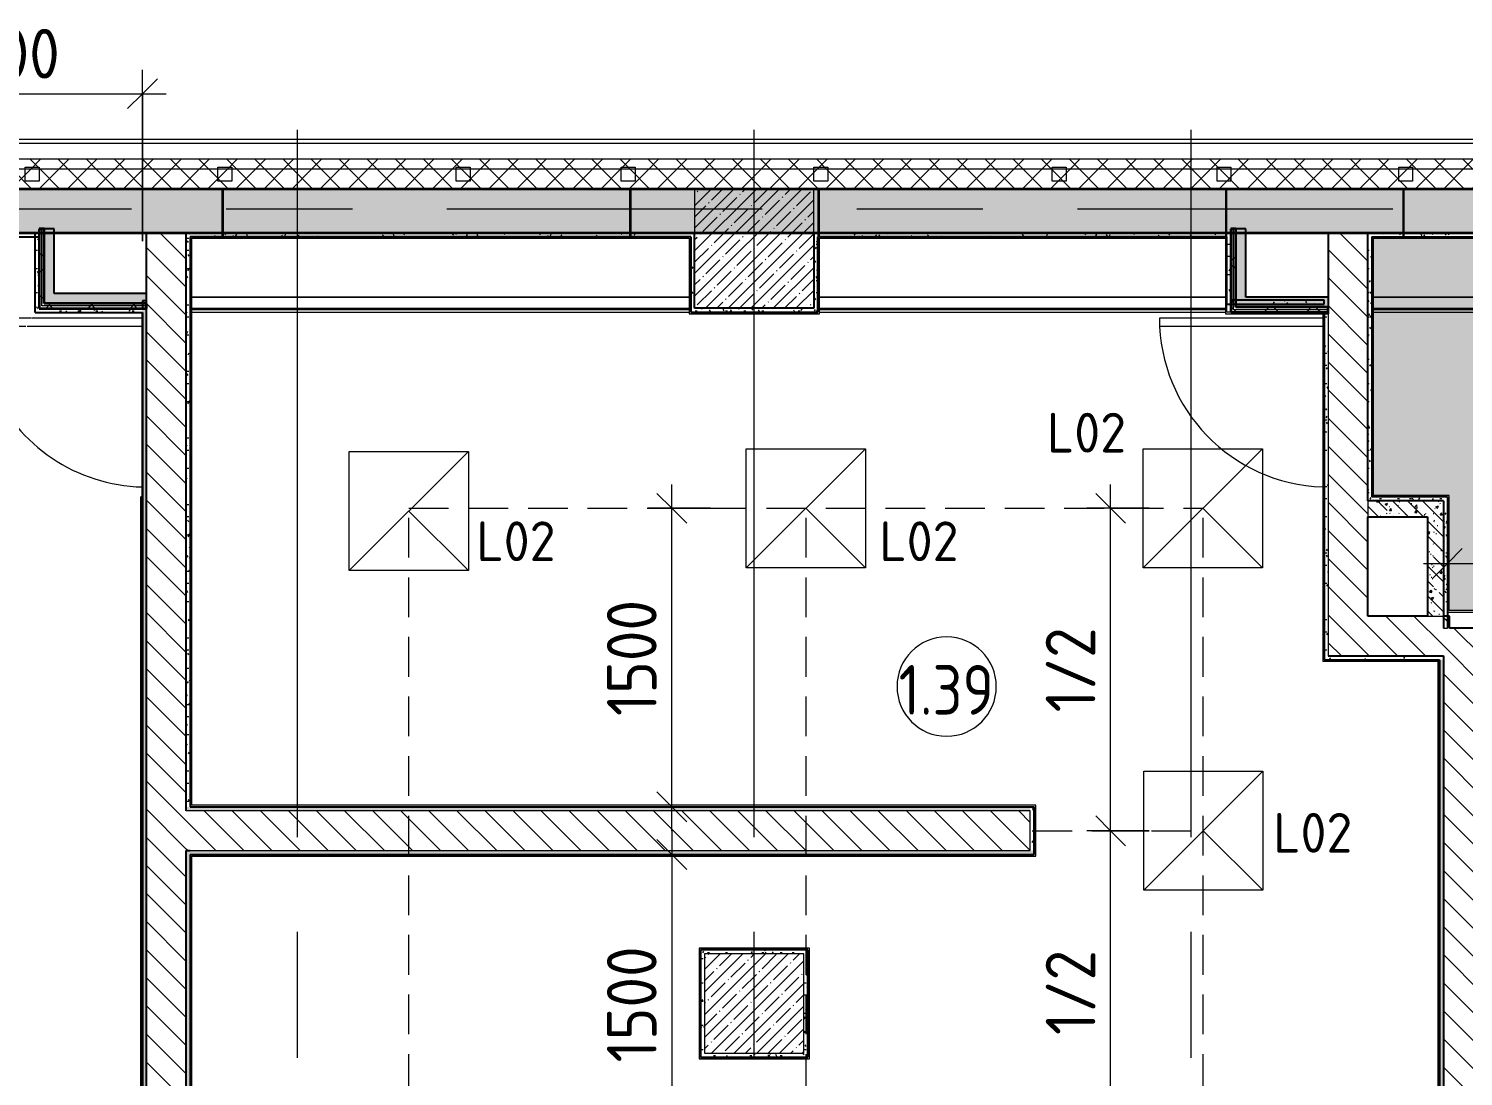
# Model space of a CAD drawing. Header units: millimetres. Extents: x 35802 to 233035, y -8553 to 29000.
# Drawn here: x 50807 to 58030, y 22633 to 27907 of the extents above; entities that cross this region are included whole.
import ezdxf

# ---------------------------------------------------------------- set-up
doc = ezdxf.new("R2010")
doc.units = ezdxf.units.MM
doc.linetypes.add('ADSK_Штрих_ш2 п1', pattern=[300, 200, -100])
doc.linetypes.add('Осевая', pattern=[3175, 635, -476.25, 1587.5, -476.25])
for name, color, linetype, lineweight in [('A-ANNO-DIMS', 7, 'Continuous', 9), ('A-ANNO-DIMS-100', 7, 'Continuous', 9), ('A-ANNO-NOTE', 7, 'Continuous', 9), ('A-AREA-IDEN', 7, 'Continuous', 9), ('A-DETL-1', 7, 'ADSK_Штрих_ш2 п1', 9), ('A-DOOR', 7, 'Continuous', 9), ('A-DOOR-1', 7, 'Continuous', 13), ('A-GLAZ', 7, 'Continuous', 9), ('A-GLAZ-1', 7, 'Continuous', 13), ('A-WALL', 7, 'Continuous', 9), ('E-LITE-EQPM-IDEN', 7, 'Continuous', 9), ('I-WALL', 7, 'Continuous', 9), ('S-COLS', 7, 'Continuous', 9), ('Оси', 7, 'Continuous', 9), ('Оси-2', 7, 'Осевая', 9)]:
    doc.layers.add(name, color=color, linetype=linetype, lineweight=lineweight)
for name, color, linetype, lineweight, true_color in [('A-CLNG-1', 7, 'Continuous', 9, 0xc0c0c0), ('A-WALL-1', 7, 'Continuous', 35, 0x3c3c3c), ('A-WALL-2', 7, 'Continuous', 25, 0x3c3c3c), ('A-WALL-3', 7, 'Continuous', 13, 0x3c3c3c), ('A-WALL-FNSH-1', 7, 'Continuous', 9, 0x3c3c3c), ('A-WALL-FNSH-2', 7, 'Continuous', 13, 0x3c3c3c)]:
    doc.layers.add(name, color=color, linetype=linetype, lineweight=lineweight, true_color=true_color)
doc.layers.add('A-CLNG-PATT-1', color=7, linetype='Continuous', lineweight=9, transparency=1)
doc.styles.add('GOST Common', font='GOST_Common.ttf', dxfattribs={"height": 200})
doc.styles.add('GOST Common_1', font='GOST_Common.ttf', dxfattribs={"width": 0.9, "height": 250})
doc.styles.add('ISOCPEUR', font='isocpeur.ttf', dxfattribs={"width": 0.9, "height": 250})
doc.dimstyles.new('ISO-2_5_0_9К_БОЛЬШОЙ', dxfattribs={"dimscale": 304.8, "dimtxt": 248.995294, "dimasz": 0.492126, "dimexe": 0.393701, "dimexo": 0.984252, "dimgap": 0, "dimtad": 1, "dimdec": 0, "dimrnd": 10, "dimzin": 0, "dimdsep": 46, "dimtxsty": 'ISOCPEUR', "dimblk1": 'OBLIQUE', "dimblk2": 'OBLIQUE', "dimsah": 1, "dimcen": 0.09, "dimdle": 0.393701, "dimazin": 0, "dimtfac": 1, "dimtdec": 4, "dimtix": 1, "dimtmove": 0, "dimatfit": 3, "dimfxl": 1, "dimtvp": 1, "dimtolj": 1, "dimtzin": 0, "dimarcsym": 2})
pattern_1 = [(135, (0, 0), (-70.71068, -70.71068), [])]
pattern_2 = [(45, (0, 0), (-57.02463, 57.02463), []), (45, (57.025, 0), (-57.02463, 57.02463), [100.806, -20.161, 3.353, -16.808])]
pattern_3 = [(45, (0, 0), (-70.71068, 70.71068), []), (135, (0, 0), (-70.71068, -70.71068), [])]
pattern_4 = [(135, (0, 0), (-75.43415, -75.43415), [106.68, -17.78, 3.556, -17.78]), (135, (0, 75.39), (-75.43415, -75.43415), []), (50, (0, 0), (127.52922, -11.15758), [13.335, -146.685]), (355, (0, 0), (-24.66966, 133.74002), [10.668, -117.348]), (100.451, (10.63, -0.93), (102.85973, 122.58178), [11.333, -124.663]), (46.184, (0, 35.56), (189.75516, -29.43036), [20.002, -220.027]), (96.636, (15.81, 33.1), (166.1822, 173.1996), [17, -186.995]), (351.184, (0, 35.56), (166.18393, 173.1976), [16.002, -176.022]), (21, (17.78, 26.67), (106.13027, -71.58603), [13.335, -146.685]), (326, (17.78, 26.67), (43.26188, 128.93175), [10.668, -117.348]), (71.451, (26.62, 20.7), (149.39198, 57.34505), [11.333, -124.663]), (37.5, (0, 0), (2.162228, 59.188357), [3.353, -112.573, 3.353, -115.773, -117.792]), (37.5, (0, 0), (2.162228, 59.188357), [-235.052, 3.353, -114.44]), (7.5, (0, 0), (46.77386, 70.12615), [3.353, -64.567, 3.353, -109.906, -44.894]), (7.5, (0, 0), (46.77386, 70.12615), [-181.178, 3.353, -41.542]), (327.5, (-39.65, 0), (94.91367, -4.010093), [3.353, -41.097, 3.353, -135.331, -184.023]), (327.5, (-39.65, 0), (94.91367, -4.010093), [-183.134, 3.353, -180.67]), (317.5, (-57.43, 0), (103.69057, 17.79882), [3.353, -54.432, 3.353, -88.748, -130.683]), (317.5, (-57.43, 0), (103.69057, 17.79882), [-149.885, 3.353, -127.33])]
pattern_5 = [(0, (0, 0), (121.92, 30.48), [10.058, -81.382, 10.058, -81.382, -487.68]), (0, (0, 0), (121.92, 30.48), [-182.88, 10.058, -172.822, 10.058, -81.382, -213.36]), (0, (0, 0), (121.92, 30.48), [-457.2, 10.058, -50.902, 10.058, -142.342]), (120, (45.72, 15.24), (-87.356454, 90.345817), [10.058, -81.382, 10.058, -81.382, -487.68]), (120, (45.72, 15.24), (-87.356454, 90.345817), [-182.88, 10.058, -172.822, 10.058, -81.382, -213.36]), (120, (45.72, 15.24), (-87.356454, 90.345817), [-457.2, 10.058, -50.902, 10.058, -142.342]), (240, (60.96, 76.2), (-34.563546, -120.825817), [10.058, -81.382, 10.058, -81.382, -487.68]), (240, (60.96, 76.2), (-34.563546, -120.825817), [-182.88, 10.058, -172.822, 10.058, -81.382, -213.36]), (240, (60.96, 76.2), (-34.563546, -120.825817), [-457.2, 10.058, -50.902, 10.058, -142.342])]
pattern_6 = [(45, (0, 0), (-106.066, 106.066), []), (135, (0, 0), (-106.066, -106.066), [])]

# ---------------------------------------------------------------- blocks, each defined once
blk = doc.blocks.new('110_Дверь_СКБ_1Ст_Внутренняя1 - Д-11л 950х2100-32173567-План расстановки осветительного оборудования 1 этажа в осях 12-23')
at = {"layer": 'A-DOOR'}
blk.add_arc((437.5, 100), 850, 90, 178.10618, dxfattribs=at)
at = {"layer": 'A-DOOR-1'}
for p, q in [((437.5, 950), (397.5, 950)), ((397.5, 950), (397.5, 128)), ((437.5, 128), (437.5, 950))]:
    blk.add_line(p, q, dxfattribs=at)
blk = doc.blocks.new('BSC_Колонна _Прямоугольная - 500х500-33455413-План расстановки осветительного оборудования 1 этажа в осях 12-23')
at = {"layer": 'S-COLS'}
h = blk.add_hatch(dxfattribs=at)
h.set_pattern_fill('FP_40', color=256, style=0, pattern_type=2)
h.set_pattern_definition([(45, (-54460, -23000), (-57.02463, 57.02463), []), (45, (-54402.975, -23000), (-57.02463, 57.02463), [100.806, -20.161, 3.353, -16.808])])
h.paths.add_polyline_path([(-250, -250), (250, -250), (250, 250), (-250, 250)])
for p, q in [((250, 250), (-250, 250)), ((-250, 250), (-250, -250)), ((250, -250), (250, 250)), ((-250, -250), (250, -250))]:
    blk.add_line(p, q, dxfattribs=at)
blk = doc.blocks.new('120_Окно_СКБ_2Ст - 120_Окно_СКБ_2Ст 2100х2400 _мал створка справа_-19092174-План расстановки осветительного оборудования 1 этажа в осях 12-23')
at = {"layer": 'A-GLAZ-1'}
for p, q in [((-1050, -75), (-1050, -5)), ((-1050, -5), (-980, -5)), ((-980, -5), (-980, -75)), ((150, -75), (150, -5)), ((150, -5), (220, -5)), ((220, -5), (220, -75)), ((980, -75), (980, -5)), ((980, -5), (1050, -5)), ((1050, -5), (1050, -75)), ((-980, -75), (-1050, -75)), ((220, -75), (150, -75)), ((1050, -75), (980, -75))]:
    blk.add_line(p, q, dxfattribs=at)
blk = doc.blocks.new('120_Окно_СКБ_2Ст - 120_Окно_СКБ_2Ст 2300х2400 _мал створка справа_-19949978-План расстановки осветительного оборудования 1 этажа в осях 12-23')
at = {"layer": 'A-GLAZ-1'}
for p, q in [((-1150, -75), (-1150, -5)), ((-1150, -5), (-1080, -5)), ((-1080, -5), (-1080, -75)), ((250, -75), (250, -5)), ((250, -5), (320, -5)), ((320, -5), (320, -75)), ((1080, -75), (1080, -5)), ((1080, -5), (1150, -5)), ((1150, -5), (1150, -75)), ((-1080, -75), (-1150, -75)), ((320, -75), (250, -75)), ((1150, -75), (1080, -75))]:
    blk.add_line(p, q, dxfattribs=at)
blk = doc.blocks.new('110_Дверь_СКБ_1Ст_Внутренняя1 - Д-26л 950х2100 EIW30-32941023-План расстановки осветительного оборудования 1 этажа в осях 12-23')
at = {"layer": 'A-DOOR'}
for start, end in [(90, 111.60327), (113.492, 178.57963), (112.92521, 113.42587), (112.30729, 112.8605), (111.66495, 112.24407)]:
    blk.add_arc((437.5, 100), 850, start, end, dxfattribs=at)
at = {"layer": 'A-DOOR-1'}
for p, q in [((437.5, 950), (397.5, 950)), ((397.5, 950), (397.5, 706.5)), ((437.5, 679.7), (437.5, 950)), ((397.5, 700.6), (397.5, 121)), ((437.5, 142.2), (437.5, 676.7)), ((397.5, 121), (397.5, 119.8)), ((437.5, 121), (437.5, 141.6))]:
    blk.add_line(p, q, dxfattribs=at)
blk = doc.blocks.new('Зашивка приборов отопления7 - Зашивка приборов отопления-33277170-План расстановки осветительного оборудования 1 этажа в осях 12-23')
at = {"layer": 'A-WALL'}
for p, q in [((51628, 26555), (54132, 26555)), ((54132, 26555), (51628, 26555)), ((51628, 26480), (54132, 26480))]:
    blk.add_line(p, q, dxfattribs=at)
blk = doc.blocks.new('Зашивка приборов отопления8 - Зашивка приборов отопления-33277697-План расстановки осветительного оборудования 1 этажа в осях 12-23')
at = {"layer": 'A-WALL'}
for p, q in [((52068, 26555), (54112, 26555)), ((54112, 26555), (52068, 26555)), ((52068, 26480), (54112, 26480))]:
    blk.add_line(p, q, dxfattribs=at)
blk = doc.blocks.new('Зашивка приборов отопления9 - Зашивка приборов отопления-33277916-План расстановки осветительного оборудования 1 этажа в осях 12-23')
at = {"layer": 'A-WALL'}
for p, q in [((51578, 26555), (54132, 26555)), ((54132, 26555), (51578, 26555)), ((51578, 26480), (54132, 26480))]:
    blk.add_line(p, q, dxfattribs=at)
blk = doc.blocks.new('DIMBLOCK46-План расстановки осветительного оборудования 1 этажа в осях 12-23')
at = {"layer": 'A-ANNO-DIMS-100'}
for p, q in [((49980, 26428.8), (49980, 27699.8)), ((51380, 26837.5), (51380, 27699.8)), ((49980, 27579.8), (51500, 27579.8)), ((49980, 27579.8), (49980, 26428.8)), ((51380, 27579.8), (51380, 26837.5))]:
    blk.add_line(p, q, dxfattribs=at)
at = {"layer": 'A-ANNO-DIMS-100', "lineweight": 20}
for p, q in [((49980, 27579.8), (50055, 27654.8)), ((51380, 27579.8), (51455, 27654.8)), ((49980, 27579.8), (49905, 27504.8)), ((51380, 27579.8), (51305, 27504.8))]:
    blk.add_line(p, q, dxfattribs=at)
at = {"layer": 'A-ANNO-DIMS-100', "color": 0, "insert": (50373.5, 27906.4), "char_height": 250, "width": 735.494, "attachment_point": 1, "line_spacing_factor": 1.149209, "style": 'ISOCPEUR'}
blk.add_mtext('1400', dxfattribs=at)
blk = doc.blocks.new('_Oblique')
at = {"color": 0, "linetype": 'ByBlock', "lineweight": -2}
blk.add_line((-0.5, -0.5), (0.5, 0.5), dxfattribs=at)
blk = doc.blocks.new('Марка_Помещения - Номер-25198446-План расстановки осветительного оборудования 1 этажа в осях 12-23')
at = {"layer": 'A-AREA-IDEN'}
for start, end in [(360, 180), (180, 360)]:
    blk.add_arc((0, 0), 2.5, start, end, dxfattribs=at)
blk = doc.blocks.new('DIMBLOCK253-План расстановки осветительного оборудования 1 этажа в осях 12-23')
at = {"layer": 'A-ANNO-DIMS-100'}
for p, q in [((54045.1, 23870), (54045.1, 22245)), ((53851.2, 23750), (54165.1, 23750)), ((54045.1, 23750), (53851.2, 23750)), ((53851.2, 22245), (54165.1, 22245)), ((54045.1, 22245), (53851.2, 22245))]:
    blk.add_line(p, q, dxfattribs=at)
at = {"layer": 'A-ANNO-DIMS-100', "lineweight": 20}
for p, q in [((54045.1, 23750), (53970.1, 23825)), ((54045.1, 23750), (54120.1, 23675)), ((54045.1, 22245), (53970.1, 22320)), ((54045.1, 22245), (54120.1, 22170))]:
    blk.add_line(p, q, dxfattribs=at)
at = {"layer": 'A-ANNO-DIMS-100', "color": 0, "insert": (53718.5, 22703), "char_height": 250, "width": 706.764, "attachment_point": 1, "rotation": 90, "line_spacing_factor": 1.149209, "style": 'ISOCPEUR'}
blk.add_mtext('1500', dxfattribs=at)
blk = doc.blocks.new('DIMBLOCK255-План расстановки осветительного оборудования 1 этажа в осях 12-23')
at = {"layer": 'A-ANNO-DIMS-100'}
for p, q in [((54045.1, 23870), (54045.1, 25612.9)), ((54239.1, 25492.9), (53925.1, 25492.9)), ((54045.1, 25492.9), (54239.1, 25492.9)), ((54239.1, 23990), (53925.1, 23990)), ((54045.1, 23990), (54239.1, 23990))]:
    blk.add_line(p, q, dxfattribs=at)
at = {"layer": 'A-ANNO-DIMS-100', "lineweight": 20}
for p, q in [((54045.1, 25492.9), (53970.1, 25567.9)), ((54045.1, 25492.9), (54120.1, 25417.9)), ((54045.1, 23990), (53970.1, 24065)), ((54045.1, 23990), (54120.1, 23915))]:
    blk.add_line(p, q, dxfattribs=at)
at = {"layer": 'A-ANNO-DIMS-100', "color": 0, "insert": (53718.5, 24447), "char_height": 250, "width": 706.764, "attachment_point": 1, "rotation": 90, "line_spacing_factor": 1.149209, "style": 'ISOCPEUR'}
blk.add_mtext('1500', dxfattribs=at)
blk = doc.blocks.new('DIMBLOCK256-План расстановки осветительного оборудования 1 этажа в осях 12-23')
at = {"layer": 'A-ANNO-DIMS-100', "lineweight": 20}
for p, q in [((56254.3, 23869), (56179.3, 23944)), ((56254.3, 23869), (56329.3, 23794)), ((56254.3, 22245), (56179.3, 22320)), ((56254.3, 22245), (56329.3, 22170))]:
    blk.add_line(p, q, dxfattribs=at)
at = {"layer": 'A-ANNO-DIMS-100'}
for p, q in [((56448.3, 23869), (56134.3, 23869)), ((56254.3, 22125), (56254.3, 23869)), ((56254.3, 23869), (56448.3, 23869)), ((56448.3, 22245), (56134.3, 22245)), ((56254.3, 22245), (56448.3, 22245))]:
    blk.add_line(p, q, dxfattribs=at)
at = {"layer": 'A-ANNO-DIMS-100', "color": 0, "insert": (55927.7, 22841.5), "char_height": 250, "width": 517.144, "attachment_point": 1, "rotation": 90, "line_spacing_factor": 1.149209, "style": 'ISOCPEUR'}
blk.add_mtext('1/2', dxfattribs=at)
blk = doc.blocks.new('DIMBLOCK257-План расстановки осветительного оборудования 1 этажа в осях 12-23')
at = {"layer": 'A-ANNO-DIMS-100'}
for p, q in [((56254.3, 23869), (56254.3, 25612.9)), ((56448.3, 25492.9), (56134.3, 25492.9)), ((56254.3, 25492.9), (56448.3, 25492.9)), ((56448.3, 23869), (56134.3, 23869)), ((56254.3, 23869), (56448.3, 23869))]:
    blk.add_line(p, q, dxfattribs=at)
at = {"layer": 'A-ANNO-DIMS-100', "lineweight": 20}
for p, q in [((56254.3, 25492.9), (56179.3, 25567.9)), ((56254.3, 25492.9), (56329.3, 25417.9)), ((56254.3, 23869), (56179.3, 23944)), ((56254.3, 23869), (56329.3, 23794))]:
    blk.add_line(p, q, dxfattribs=at)
at = {"layer": 'A-ANNO-DIMS-100', "color": 0, "insert": (55927.7, 24465.5), "char_height": 250, "width": 517.144, "attachment_point": 1, "rotation": 90, "line_spacing_factor": 1.149209, "style": 'ISOCPEUR'}
blk.add_mtext('1/2', dxfattribs=at)
blk = doc.blocks.new('DIMBLOCK258-План расстановки осветительного оборудования 1 этажа в осях 12-23')
at = {"layer": 'A-ANNO-DIMS-100'}
for p, q in [((57950, 25021.4), (57950, 25335.3)), ((59249, 25103.6), (59249, 25335.3)), ((57830, 25215.3), (59249, 25215.3)), ((57950, 25215.3), (57950, 25021.4)), ((59249, 25215.3), (59249, 25103.6))]:
    blk.add_line(p, q, dxfattribs=at)
at = {"layer": 'A-ANNO-DIMS-100', "lineweight": 20}
for p, q in [((57950, 25215.3), (58025, 25290.3)), ((59249, 25215.3), (59324, 25290.3)), ((57950, 25215.3), (57875, 25140.3)), ((59249, 25215.3), (59174, 25140.3))]:
    blk.add_line(p, q, dxfattribs=at)
at = {"layer": 'A-ANNO-DIMS-100', "color": 0, "insert": (58305, 25541.9), "char_height": 250, "width": 706.764, "attachment_point": 1, "line_spacing_factor": 1.149209, "style": 'ISOCPEUR'}
blk.add_mtext('1300', dxfattribs=at)

msp = doc.modelspace()

# ---------------------------------------------------------------- hatches: boundary and pattern name
at = {"layer": 'A-CLNG-PATT-1'}
h = msp.add_hatch(color=256, dxfattribs=at)
h.paths.add_polyline_path([(84590, 20178), (84590, 21652), (82302, 21652), (82302, 22672), (68282, 22672), (68282, 26852), (68202, 26852), (68202, 26860), (67111, 26860), (67110, 26852), (66788, 26852), (66788, 26472), (66132, 26472), (66132, 26859), (60788, 26859), (60788, 26472), (60132, 26472), (60132, 26852), (57578, 26852), (57578, 25558), (57958, 25558), (57958, 24978), (58130, 24978), (58130, 24950), (58180, 24950), (58180, 24850), (58785, 24850), (58785, 24950), (58835, 24950), (58835, 24850), (59885, 24850), (59885, 24950), (59935, 24950), (59935, 24850), (60560, 24850), (60560, 24950), (60770, 24950), (60770, 24955), (61865, 24955), (61865, 24950), (61935, 24950), (61935, 24955), (63055, 24955), (63055, 24950), (63125, 24950), (63125, 24955), (64245, 24955), (64245, 24950), (64315, 24950), (64315, 24955), (65435, 24955), (65435, 24950), (65505, 24950), (65505, 24955), (66090, 24955), (66090, 24950), (66760, 24950), (66760, 24960), (66780, 24960), (66780, 24970.5), (66788, 24970.5), (66788, 22672), (66288, 22672), (66288, 21178), (78707.8, 21178), (78707.8, 20178), (83295.5, 20178), (83295.5, 20188), (83315.5, 20188), (83315.5, 20178)])
h.paths.add_polyline_path([(58140, 24810), (58140, 24850), (58130, 24850), (58130, 24810)])
h.paths.add_polyline_path([(60600, 24830), (60610, 24830), (60610, 24850), (60600, 24850)])
at = {"layer": 'A-WALL'}
h = msp.add_hatch(dxfattribs=at)
h.set_pattern_fill('FP_17', color=256, style=0, pattern_type=2)
h.set_pattern_definition(pattern_3)
h.paths.add_polyline_path([(84590, 27200), (84590, 27250), (68210, 27250), (68210, 27200), (83263.9, 27200)])
h.paths.add_polyline_path([(68120, 27200), (68120, 27225), (68130, 27225), (68130, 27250), (67190, 27250), (67190, 27225), (67200, 27225), (67200, 27200), (68028.4, 27200)])
h.paths.add_polyline_path([(67110, 27200), (67110, 27250), (42160, 27250), (42160, 27200), (66577.4, 27200)])
h = msp.add_hatch(dxfattribs=at)
h.set_pattern_fill('FP_17', color=256, style=0, pattern_type=2)
h.set_pattern_definition(pattern_3)
h.paths.add_polyline_path([(84590, 27100), (84590, 27200), (68210, 27200), (68210, 27110), (68242, 27110), (68242, 27102), (68172, 27102), (68172, 27185), (68120, 27185), (68120, 27200), (67200, 27200), (67200, 27185), (67148, 27185), (67148, 27102), (67078, 27102), (67078, 27110), (67110, 27110), (67110, 27200), (42160, 27200), (42160, 27100), (83263.9, 27100)])
at = {"layer": 'I-WALL'}
h = msp.add_hatch(dxfattribs=at)
h.set_pattern_fill('FP_1', color=256, style=0, pattern_type=2)
h.set_pattern_definition(pattern_2)
h.paths.add_polyline_path([(84200, 26880), (84200, 27100), (42780, 27100), (42780, 26900), (42760, 26900), (42760, 26880), (84100, 26880)])
h = msp.add_hatch(dxfattribs=at)
h.set_pattern_fill('FP_67', color=256, style=0, pattern_type=2)
h.set_pattern_definition(pattern_5)
h.paths.add_polyline_path([(50616.4, 26860), (50860, 26860), (50860, 26880), (48780, 26880), (48781, 26860), (49890.9, 26860)])
h = msp.add_hatch(dxfattribs=at)
h.set_pattern_fill('FP_67', color=256, style=0, pattern_type=2)
h.set_pattern_definition(pattern_5)
h.paths.add_polyline_path([(50860, 26499), (50860, 26880), (50840, 26880), (50840, 26499)])
h = msp.add_hatch(dxfattribs=at)
h.set_pattern_fill('FP_74', color=256, style=0, pattern_type=2)
h.set_pattern_definition(pattern_6)
h.paths.add_polyline_path([(50872.5, 26499), (50872.5, 26900), (50860, 26900), (50860, 26499)])
h = msp.add_hatch(dxfattribs=at)
h.set_pattern_fill('FP_74', color=256, style=0, pattern_type=2)
h.set_pattern_definition(pattern_6)
h.paths.add_polyline_path([(50885, 26511.5), (50885, 26900), (50872.5, 26900), (50872.5, 26511.5)])
for points in [[(50935, 26524), (50935, 26900), (50885, 26900), (50885, 26524)], [(56935, 26505), (56935, 26900), (56885, 26900), (56885, 26505)], [(51400, 26524), (51400, 26574), (50935, 26574), (50935, 26524), (51341.9, 26524)], [(56935, 26505), (57350, 26505), (57350, 26555), (56935, 26555)]]:
    msp.add_hatch(color=256, dxfattribs=at).paths.add_polyline_path(points)
h = msp.add_hatch(dxfattribs=at)
h.set_pattern_fill('FP_20', color=256, style=0, pattern_type=2)
h.set_pattern_definition(pattern_1)
h.paths.add_polyline_path([(51523.3, 20520), (51600, 20520), (51600, 26880), (51400, 26880), (51400, 20520)])
h = msp.add_hatch(dxfattribs=at)
h.set_pattern_fill('FP_67', color=256, style=0, pattern_type=2)
h.set_pattern_definition(pattern_5)
h.paths.add_polyline_path([(51620, 23990), (51620, 26880), (51600, 26880), (51600, 23990)])
h = msp.add_hatch(dxfattribs=at)
h.set_pattern_fill('FP_67', color=256, style=0, pattern_type=2)
h.set_pattern_definition(pattern_5)
h.paths.add_polyline_path([(54140, 26860), (54160, 26860), (54160, 26880), (51620, 26880), (51620, 26860), (54132, 26860)])
h = msp.add_hatch(dxfattribs=at)
h.set_pattern_fill('FP_67', color=256, style=0, pattern_type=2)
h.set_pattern_definition(pattern_5)
h.paths.add_polyline_path([(54780, 26500), (54780, 26880), (54760, 26880), (54760, 26500)])
h = msp.add_hatch(dxfattribs=at)
h.set_pattern_fill('FP_67', color=256, style=0, pattern_type=2)
h.set_pattern_definition(pattern_5)
h.paths.add_polyline_path([(56819.1, 26860), (56840, 26860), (56840, 26880), (54780, 26880), (54780, 26860), (56420.4, 26860)])
h = msp.add_hatch(dxfattribs=at)
h.set_pattern_fill('FP_67', color=256, style=0, pattern_type=2)
h.set_pattern_definition(pattern_5)
h.paths.add_polyline_path([(56860, 26540), (56860, 26880), (56840, 26880), (56840, 26540)])
h = msp.add_hatch(dxfattribs=at)
h.set_pattern_fill('FP_74', color=256, style=0, pattern_type=2)
h.set_pattern_definition(pattern_6)
h.paths.add_polyline_path([(56872.5, 26480), (56872.5, 26900), (56860, 26900), (56860, 26480)])
h = msp.add_hatch(dxfattribs=at)
h.set_pattern_fill('FP_74', color=256, style=0, pattern_type=2)
h.set_pattern_definition(pattern_6)
h.paths.add_polyline_path([(56885, 26492.5), (56885, 26900), (56872.5, 26900), (56872.5, 26492.5)])
h = msp.add_hatch(dxfattribs=at)
h.set_pattern_fill('FP_20', color=256, style=0, pattern_type=2)
h.set_pattern_definition(pattern_1)
h.paths.add_polyline_path([(57550, 24750), (57550, 26880), (57350, 26880), (57350, 24750)])
h = msp.add_hatch(dxfattribs=at)
h.set_pattern_fill('FP_67', color=256, style=0, pattern_type=2)
h.set_pattern_definition(pattern_5)
h.paths.add_polyline_path([(60140, 26860), (60160, 26860), (60160, 26880), (57550, 26880), (57550, 26860), (60047.9, 26860)])
h = msp.add_hatch(dxfattribs=at)
h.set_pattern_fill('FP_67', color=256, style=0, pattern_type=2)
h.set_pattern_definition(pattern_5)
h.paths.add_polyline_path([(54140, 26480), (54160, 26480), (54160, 26860), (54140, 26860), (54140, 26569.1)])
h = msp.add_hatch(dxfattribs=at)
h.set_pattern_fill('FP_67', color=256, style=0, pattern_type=2)
h.set_pattern_definition(pattern_5)
h.paths.add_polyline_path([(57570, 25550), (57570, 26860), (57550, 26860), (57550, 25550)])
h = msp.add_hatch(dxfattribs=at)
h.set_pattern_fill('FP_74', color=256, style=0, pattern_type=2)
h.set_pattern_definition(pattern_6)
h.paths.add_polyline_path([(50885, 26499), (51400, 26499), (51400, 26511.5), (50872.5, 26511.5), (50872.5, 26499)])
h = msp.add_hatch(dxfattribs=at)
h.set_pattern_fill('FP_74', color=256, style=0, pattern_type=2)
h.set_pattern_definition(pattern_6)
h.paths.add_polyline_path([(51341.9, 26511.5), (51400, 26511.5), (51400, 26524), (50885, 26524), (50885, 26511.5), (50935, 26511.5)])
h = msp.add_hatch(dxfattribs=at)
h.set_pattern_fill('FP_67', color=256, style=0, pattern_type=2)
h.set_pattern_definition(pattern_5)
h.paths.add_polyline_path([(51380, 20500), (51400, 20500), (51400, 26537.5), (51380, 26537.5), (51380, 20622.3)])
h = msp.add_hatch(dxfattribs=at)
h.set_pattern_fill('FP_67', color=256, style=0, pattern_type=2)
h.set_pattern_definition(pattern_5)
h.paths.add_polyline_path([(57330, 26520), (57330, 26540), (56840, 26540), (56840, 26520), (57145.9, 26520)])
h = msp.add_hatch(dxfattribs=at)
h.set_pattern_fill('FP_67', color=256, style=0, pattern_type=2)
h.set_pattern_definition(pattern_5)
h.paths.add_polyline_path([(51380, 26479), (51380, 26499), (50840, 26499), (50840, 26479), (51341.9, 26479)])
h = msp.add_hatch(dxfattribs=at)
h.set_pattern_fill('FP_67', color=256, style=0, pattern_type=2)
h.set_pattern_definition(pattern_5)
h.paths.add_polyline_path([(54160, 26480), (54780, 26480), (54780, 26500), (54160, 26500)])
h = msp.add_hatch(dxfattribs=at)
h.set_pattern_fill('FP_74', color=256, style=0, pattern_type=2)
h.set_pattern_definition(pattern_6)
h.paths.add_polyline_path([(57350, 26480), (57350, 26492.5), (56872.5, 26492.5), (56872.5, 26480), (57330, 26480)])
h = msp.add_hatch(dxfattribs=at)
h.set_pattern_fill('FP_74', color=256, style=0, pattern_type=2)
h.set_pattern_definition(pattern_6)
h.paths.add_polyline_path([(57350, 26492.5), (57350, 26505), (56885, 26505), (56885, 26492.5), (57145.9, 26492.5)])
h = msp.add_hatch(dxfattribs=at)
h.set_pattern_fill('FP_67', color=256, style=0, pattern_type=2)
h.set_pattern_definition(pattern_5)
h.paths.add_polyline_path([(57350, 24750), (57350, 26480), (57330, 26480), (57330, 24750)])
h = msp.add_hatch(dxfattribs=at)
h.set_pattern_fill('FP_67', color=256, style=0, pattern_type=2)
h.set_pattern_definition(pattern_5)
h.paths.add_polyline_path([(57930, 25530), (57930, 25550), (57550, 25550), (57550, 25530), (57871.4, 25530)])
h = msp.add_hatch(dxfattribs=at)
h.set_pattern_fill('FP_21', color=256, style=0, pattern_type=2)
h.set_pattern_definition(pattern_4)
h.paths.add_polyline_path([(57850, 25450), (57850, 25530), (57550, 25530), (57550, 25450)])
h = msp.add_hatch(dxfattribs=at)
h.set_pattern_fill('FP_21', color=256, style=0, pattern_type=2)
h.set_pattern_definition(pattern_4)
h.paths.add_polyline_path([(57930, 24950), (57930, 25530), (57850, 25530), (57850, 24950), (57871.4, 24950)])
h = msp.add_hatch(dxfattribs=at)
h.set_pattern_fill('FP_67', color=256, style=0, pattern_type=2)
h.set_pattern_definition(pattern_5)
h.paths.add_polyline_path([(57950, 24890), (57950, 25550), (57930, 25550), (57930, 24890)])
h = msp.add_hatch(dxfattribs=at)
h.set_pattern_fill('FP_20', color=256, style=0, pattern_type=2)
h.set_pattern_definition(pattern_1)
h.paths.add_polyline_path([(57871.4, 24750), (57930, 24750), (57930, 24890), (57960, 24890), (57960, 24950), (57550, 24950), (57550, 24750)])
h = msp.add_hatch(dxfattribs=at)
h.set_pattern_fill('FP_20', color=256, style=0, pattern_type=2)
h.set_pattern_definition(pattern_1)
h.paths.add_polyline_path([(58130, 20720), (58130, 24890), (57930, 24890), (57930, 20720)])
h = msp.add_hatch(dxfattribs=at)
h.set_pattern_fill('FP_67', color=256, style=0, pattern_type=2)
h.set_pattern_definition(pattern_5)
h.paths.add_polyline_path([(57910, 24730), (57930, 24730), (57930, 24750), (57330, 24750), (57330, 24730), (57871.4, 24730)])
h = msp.add_hatch(dxfattribs=at)
h.set_pattern_fill('FP_67', color=256, style=0, pattern_type=2)
h.set_pattern_definition(pattern_5)
h.paths.add_polyline_path([(57930, 20740), (57930, 24730), (57910, 24730), (57910, 20740)])
h = msp.add_hatch(dxfattribs=at)
h.set_pattern_fill('FP_67', color=256, style=0, pattern_type=2)
h.set_pattern_definition(pattern_5)
h.paths.add_polyline_path([(55850, 23970), (55850, 23990), (51600, 23990), (51600, 23970), (55694.9, 23970)])
h = msp.add_hatch(dxfattribs=at)
h.set_pattern_fill('FP_67', color=256, style=0, pattern_type=2)
h.set_pattern_definition(pattern_5)
h.paths.add_polyline_path([(55870, 23770), (55870, 23990), (55850, 23990), (55850, 23770)])
h = msp.add_hatch(dxfattribs=at)
h.set_pattern_fill('FP_20', color=256, style=0, pattern_type=2)
h.set_pattern_definition(pattern_1)
h.paths.add_polyline_path([(55850, 23770), (55850, 23970), (51600, 23970), (51600, 23770), (55694.9, 23770)])
h = msp.add_hatch(dxfattribs=at)
h.set_pattern_fill('FP_67', color=256, style=0, pattern_type=2)
h.set_pattern_definition(pattern_5)
h.paths.add_polyline_path([(51620, 20740), (51620, 23770), (51600, 23770), (51600, 20740)])
h = msp.add_hatch(dxfattribs=at)
h.set_pattern_fill('FP_67', color=256, style=0, pattern_type=2)
h.set_pattern_definition(pattern_5)
h.paths.add_polyline_path([(55870, 23750), (55870, 23770), (51620, 23770), (51620, 23750), (55694.9, 23750)])
h = msp.add_hatch(dxfattribs=at)
h.set_pattern_fill('FP_67', color=256, style=0, pattern_type=2)
h.set_pattern_definition(pattern_5)
h.paths.add_polyline_path([(54710, 23250), (54710, 23270), (54190, 23270), (54190, 23250), (54210, 23250)])
h = msp.add_hatch(dxfattribs=at)
h.set_pattern_fill('FP_67', color=256, style=0, pattern_type=2)
h.set_pattern_definition(pattern_5)
h.paths.add_polyline_path([(54730, 22750), (54730, 23270), (54710, 23270), (54710, 22750)])
h = msp.add_hatch(dxfattribs=at)
h.set_pattern_fill('FP_67', color=256, style=0, pattern_type=2)
h.set_pattern_definition(pattern_5)
h.paths.add_polyline_path([(54210, 22730), (54210, 23250), (54190, 23250), (54190, 22730)])
h = msp.add_hatch(dxfattribs=at)
h.set_pattern_fill('FP_67', color=256, style=0, pattern_type=2)
h.set_pattern_definition(pattern_5)
h.paths.add_polyline_path([(54710, 22730), (54730, 22730), (54730, 22750), (54210, 22750), (54210, 22730)])
at = {"layer": 'S-COLS'}
h = msp.add_hatch(dxfattribs=at)
h.set_pattern_fill('FP_1', color=256, style=0, pattern_type=2)
h.set_pattern_definition(pattern_2)
h.paths.add_polyline_path([(54160, 26500), (54760, 26500), (54760, 27100), (54160, 27100), (54160, 26569.1)])

# ---------------------------------------------------------------- linework, layer by layer
at = {"layer": 'A-ANNO-NOTE'}
for p, q in [((54420, 25792.9), (55020, 25792.9)), ((54420, 25192.9), (54420, 25792.9)), ((55020, 25792.9), (54420, 25192.9)), ((55020, 25792.9), (55020, 25192.9)), ((56419, 25792.9), (57019, 25792.9)), ((56419, 25192.9), (56419, 25792.9)), ((57019, 25792.9), (56419, 25192.9)), ((57019, 25792.9), (57019, 25192.9)), ((52421, 25779), (53021, 25779)), ((52421, 25179), (52421, 25779)), ((53021, 25779), (52421, 25179)), ((53021, 25779), (53021, 25179)), ((52721, 25479), (53021, 25179)), ((54720, 25492.9), (55020, 25192.9)), ((56719, 25492.9), (57019, 25192.9)), ((53021, 25179), (52421, 25179)), ((55020, 25192.9), (54420, 25192.9)), ((57019, 25192.9), (56419, 25192.9)), ((56421, 24170), (57021, 24170)), ((56421, 23570), (56421, 24170)), ((57021, 24170), (56421, 23570)), ((57021, 24170), (57021, 23570)), ((56721, 23870), (57021, 23570)), ((57021, 23570), (56421, 23570))]:
    msp.add_line(p, q, dxfattribs=at)
at = {"layer": 'A-CLNG-1'}
msp.add_line((50840, 26478), (51379, 26478), dxfattribs=at)
at = {"layer": 'A-DETL-1'}
for p, q in [((52721, 22245), (52721, 25492.9)), ((52721, 25492.9), (56721, 25492.9)), ((54721, 22245), (54721, 25492.9)), ((56721, 22245), (56721, 25492.9)), ((55860, 23869), (56721, 23869))]:
    msp.add_line(p, q, dxfattribs=at)
at = {"layer": 'A-WALL'}
for p, q in [((67110, 27250), (42160, 27250)), ((67110, 27200), (42160, 27200)), ((50872.5, 26511.5), (50872.5, 26900)), ((56872.5, 26492.5), (56872.5, 26900)), ((51400, 26511.5), (50872.5, 26511.5)), ((57350, 26492.5), (56872.5, 26492.5)), ((57350, 26472), (57350, 24750)), ((57550, 25530), (57550, 25450)), ((57850, 24950), (57930, 24950)), ((57930, 24890), (57950, 24890)), ((55850, 23970), (51600, 23970)), ((55850, 23770), (55850, 23970)), ((51620, 23770), (55850, 23770))]:
    msp.add_line(p, q, dxfattribs=at)
at = {"layer": 'A-WALL-1'}
for p, q in [((84200, 27100), (42780, 27100)), ((42760, 26880), (57550, 26880)), ((50860, 26900), (50860, 26499)), ((50885, 26900), (50860, 26900)), ((50885, 26524), (50885, 26900)), ((56860, 26900), (56860, 26480)), ((56885, 26900), (56860, 26900)), ((56885, 26505), (56885, 26900)), ((57550, 26880), (81350, 26880)), ((51400, 26524), (50885, 26524)), ((51400, 26499), (51400, 26524)), ((50860, 26499), (51400, 26499)), ((56860, 26480), (57350, 26480)), ((57350, 26505), (56885, 26505)), ((57350, 26480), (57350, 26505))]:
    msp.add_line(p, q, dxfattribs=at)
at = {"layer": 'A-WALL-2'}
for p, q in [((50840, 26479), (50840, 26880)), ((50935, 26900), (50885, 26900)), ((50935, 26574), (50935, 26900)), ((51400, 20520), (51400, 26880)), ((51600, 23970), (51600, 26880)), ((54160, 26500), (54160, 26880)), ((54760, 26880), (54760, 26500)), ((56860, 26880), (54760, 26880)), ((56935, 26900), (56885, 26900)), ((56935, 26555), (56935, 26900)), ((57350, 26880), (57350, 26472)), ((57550, 25530), (57550, 26880)), ((48780, 26860), (50860, 26860)), ((54140, 26860), (51620, 26860)), ((51620, 26860), (51620, 23990)), ((54140, 26860), (54140, 26480)), ((54780, 26480), (54780, 26860)), ((56840, 26860), (54780, 26860)), ((56840, 26520), (56840, 26860)), ((57570, 26860), (60140, 26860)), ((57570, 26860), (57570, 25550)), ((51400, 26574), (50935, 26574)), ((51400, 26537.5), (51380, 26537.5)), ((51380, 26537.5), (51380, 26499)), ((51400, 26524), (51400, 26574)), ((56840, 26520), (57330, 26520)), ((57330, 26540), (56860, 26540)), ((57350, 26555), (56935, 26555)), ((57330, 26520), (57330, 26540)), ((50840, 26479), (51380, 26479)), ((51380, 26479), (51380, 20500)), ((54140, 26480), (54780, 26480)), ((54760, 26500), (54160, 26500)), ((57330, 26480), (57330, 24730)), ((57930, 25530), (57550, 25530)), ((57950, 25550), (57570, 25550)), ((57930, 25530), (57930, 24890)), ((57950, 25550), (57950, 24890)), ((57550, 25450), (57850, 25450)), ((57550, 24950), (57550, 25450)), ((57850, 25450), (57850, 24950)), ((57850, 24950), (57550, 24950)), ((57960, 24950), (57930, 24950)), ((57960, 24890), (57960, 24950)), ((58130, 24890), (57960, 24890)), ((57330, 24730), (57910, 24730)), ((57350, 24750), (57930, 24750)), ((57910, 24730), (57910, 20740)), ((57930, 24750), (57930, 20720)), ((51620, 23990), (55870, 23990)), ((55870, 23750), (55870, 23990)), ((51600, 20720), (51600, 23770)), ((51600, 23770), (51620, 23770)), ((51620, 23750), (55870, 23750)), ((51620, 23750), (51620, 20740)), ((54730, 23270), (54190, 23270)), ((54190, 23270), (54190, 22730)), ((54730, 22730), (54730, 23270)), ((54190, 22730), (54730, 22730))]:
    msp.add_line(p, q, dxfattribs=at)
at = {"layer": 'A-WALL-3'}
for p, q in [((67110, 27330), (42160, 27330)), ((42760, 27100), (60160, 27100))]:
    msp.add_line(p, q, dxfattribs=at)
at = {"layer": 'A-WALL-FNSH-1'}
msp.add_line((68090, 27350), (42160, 27350), dxfattribs=at)
at = {"layer": 'A-WALL-FNSH-2'}
for p, q in [((51780, 27100), (51780, 26856)), ((51788, 26856), (51788, 27100)), ((53832, 27100), (53832, 26856)), ((53840, 26856), (53840, 27100)), ((54780, 27100), (54780, 26860)), ((54788, 26860), (54788, 27100)), ((56832, 27100), (56832, 26855)), ((56840, 26855), (56840, 27100)), ((57725, 27100), (57725, 26856)), ((57733, 26856), (57733, 27100)), ((50839, 26859), (50839, 26478)), ((50840, 26859), (50839, 26859)), ((51628, 26852), (54132, 26852)), ((51628, 23998), (51628, 26852)), ((51780, 26856), (51788, 26856)), ((53832, 26856), (53840, 26856)), ((54132, 26852), (54132, 26472)), ((54780, 26860), (54788, 26860)), ((54788, 26852), (56832, 26852)), ((54788, 26472), (54788, 26852)), ((56832, 26855), (56840, 26855)), ((56832, 26852), (56832, 26472)), ((57578, 26852), (60132, 26852)), ((57578, 25558), (57578, 26852)), ((57725, 26856), (57733, 26856)), ((56840, 26480), (56840, 26520)), ((50839, 26478), (50840, 26478)), ((50840, 26478), (50840, 26479)), ((54132, 26472), (54788, 26472)), ((56832, 26472), (57350, 26472)), ((56860, 26480), (56840, 26480)), ((57322, 26480), (57322, 24722)), ((57958, 25558), (57578, 25558)), ((57958, 24978), (57958, 25558)), ((57950, 24970), (58130, 24970)), ((58130, 24978), (57958, 24978)), ((57910, 24722), (57322, 24722)), ((57902, 24722), (57902, 20748)), ((55878, 23998), (51628, 23998)), ((55878, 23742), (55878, 23998)), ((51628, 23742), (55878, 23742)), ((51628, 20748), (51628, 23742)), ((54738, 23278), (54182, 23278)), ((54182, 23278), (54182, 22722)), ((54738, 22722), (54738, 23278)), ((54182, 22722), (54738, 22722))]:
    msp.add_line(p, q, dxfattribs=at)
at = {"layer": 'I-WALL'}
for p, q in [((50839, 26859), (48781, 26859)), ((51379, 20499), (51379, 26478)), ((51628, 26500), (54132, 26500)), ((54132, 26492), (51628, 26492)), ((54788, 26500), (56832, 26500)), ((56832, 26492), (54788, 26492)), ((57578, 26500), (60132, 26500)), ((60132, 26492), (57578, 26492)), ((51372, 20506.2), (51372, 25550)), ((51379, 25550), (51372, 25550)), ((51372, 24970), (51379, 24970)), ((51379, 23970), (51372, 23970))]:
    msp.add_line(p, q, dxfattribs=at)
at = {"layer": 'S-COLS'}
for p, q in [((54760, 27100), (54160, 27100)), ((54160, 27100), (54160, 26500)), ((54760, 26500), (54760, 27100)), ((54160, 26500), (54760, 26500))]:
    msp.add_line(p, q, dxfattribs=at)
at = {"layer": 'Оси'}
for p, q in [((52160, 24898.1), (52160, 27398.1)), ((54460, 24898.1), (54460, 27398.1)), ((56660, 24898.1), (56660, 27398.1))]:
    msp.add_line(p, q, dxfattribs=at)
at = {"layer": 'Оси-2'}
for p, q in [((39101.6, 27000), (82250, 27000)), ((52160, 501), (52160, 24898.1)), ((54460, 501), (54460, 24898.1)), ((56660, 501), (56660, 24898.1))]:
    msp.add_line(p, q, dxfattribs=at)

# ---------------------------------------------------------------- block references
at = {"layer": 'A-AREA-IDEN', "xscale": 99.99999999999993, "yscale": 99.99999999999993, "zscale": 99.99999999999993}
msp.add_blockref('Марка_Помещения - Номер-25198446-План расстановки осветительного оборудования 1 этажа в осях 12-23', (55428.8, 24595.4), dxfattribs=at)
at = {"layer": 'A-DOOR'}
for name, p, rotation in [('110_Дверь_СКБ_1Ст_Внутренняя1 - Д-26л 950х2100 EIW30-32941023-План расстановки осветительного оборудования 1 этажа в осях 12-23', (51500, 26012.5), 89.9999999999999), ('110_Дверь_СКБ_1Ст_Внутренняя1 - Д-11л 950х2100-32173567-План расстановки осветительного оборудования 1 этажа в осях 12-23', (57450, 26012.5), 89.99999999999991)]:
    msp.add_blockref(name, p, dxfattribs=dict(at, rotation=rotation))
at = {"layer": 'A-GLAZ'}
for name, p in [('120_Окно_СКБ_2Ст - 120_Окно_СКБ_2Ст 2100х2400 _мал створка справа_-19092174-План расстановки осветительного оборудования 1 этажа в осях 12-23', (49810, 27215)), ('120_Окно_СКБ_2Ст - 120_Окно_СКБ_2Ст 2100х2400 _мал створка справа_-19092174-План расстановки осветительного оборудования 1 этажа в осях 12-23', (52810, 27215)), ('120_Окно_СКБ_2Ст - 120_Окно_СКБ_2Ст 2100х2400 _мал створка справа_-19092174-План расстановки осветительного оборудования 1 этажа в осях 12-23', (55810, 27215)), ('120_Окно_СКБ_2Ст - 120_Окно_СКБ_2Ст 2300х2400 _мал створка справа_-19949978-План расстановки осветительного оборудования 1 этажа в осях 12-23', (58855, 27215))]:
    msp.add_blockref(name, p, dxfattribs=at)
at = {"layer": 'A-WALL'}
for name, p in [('Зашивка приборов отопления7 - Зашивка приборов отопления-33277170-План расстановки осветительного оборудования 1 этажа в осях 12-23', (0, 0)), ('Зашивка приборов отопления8 - Зашивка приборов отопления-33277697-План расстановки осветительного оборудования 1 этажа в осях 12-23', (2720, 0)), ('Зашивка приборов отопления9 - Зашивка приборов отопления-33277916-План расстановки осветительного оборудования 1 этажа в осях 12-23', (6000, 0))]:
    msp.add_blockref(name, p, dxfattribs=at)
at = {"layer": 'S-COLS'}
msp.add_blockref('BSC_Колонна _Прямоугольная - 500х500-33455413-План расстановки осветительного оборудования 1 этажа в осях 12-23', (54460, 23000), dxfattribs=at)

# ---------------------------------------------------------------- texts
at = {"layer": 'A-AREA-IDEN', "insert": (55187, 24704), "char_height": 250, "width": 606.076, "attachment_point": 1, "style": 'GOST Common_1'}
msp.add_mtext('1.39', dxfattribs=at)
at = {"layer": 'E-LITE-EQPM-IDEN', "char_height": 200, "width": 529.114, "attachment_point": 1, "style": 'GOST Common'}
for insert in [(55933.7, 25973.6), (53061.2, 25427), (55090.1, 25427), (57072.8, 23959.3)]:
    msp.add_mtext('L02', dxfattribs=dict(at, insert=insert))

# ---------------------------------------------------------------- dimensions: what is measured, and where the dimension line sits
at = {"layer": 'A-ANNO-DIMS'}
for base, p1, p2, override, picture, middle in [((51380, 27579.8), (49980, 26128.8), (51380, 26537.5), {"dimpost": '<>', "dimfxl": 1458.425019}, 'DIMBLOCK46-План расстановки осветительного оборудования 1 этажа в осях 12-23', (50680, 27704.8)), ((59249, 25215.3), (57950, 25321.4), (59249, 25403.6), {"dimpost": '<>', "dimfxl": 1301.597972}, 'DIMBLOCK258-План расстановки осветительного оборудования 1 этажа в осях 12-23', (58599.5, 25340.3))]:
    dim = msp.add_linear_dim(base=base, p1=p1, p2=p2, dimstyle='ISO-2_5_0_9К_БОЛЬШОЙ', override=override, dxfattribs=at)
    dim.commit()
    dim.dimension.update_dxf_attribs({"geometry": picture, "text_midpoint": middle})
for base, p1, p2, override, picture, middle in [((54045.1, 25492.9), (53939.1, 23990), (53939.1, 25492.9), {"dimpost": '<>', "dimfxl": 1502.940985}, 'DIMBLOCK255-План расстановки осветительного оборудования 1 этажа в осях 12-23', (53920.1, 24741.5)), ((54045.1, 22245), (54151.2, 23750), (54151.2, 22245), {"dimpost": '<>', "dimfxl": 1504.999977}, 'DIMBLOCK253-План расстановки осветительного оборудования 1 этажа в осях 12-23', (53920.1, 22997.5))]:
    dim = msp.add_linear_dim(base=base, p1=p1, p2=p2, angle=90, dimstyle='ISO-2_5_0_9К_БОЛЬШОЙ', override=override, dxfattribs=at)
    dim.commit()
    dim.dimension.update_dxf_attribs({"geometry": picture, "text_midpoint": middle})
for base, p1, p2, picture, middle in [((56254.3, 25492.9), (56148.3, 23869), (56148.3, 25492.9), 'DIMBLOCK257-План расстановки осветительного оборудования 1 этажа в осях 12-23', (56129.3, 24681)), ((56254.3, 23869), (56148.3, 22245), (56148.3, 23869), 'DIMBLOCK256-План расстановки осветительного оборудования 1 этажа в осях 12-23', (56129.3, 23057))]:
    dim = msp.add_linear_dim(base=base, p1=p1, p2=p2, angle=90, text='1/2', dimstyle='ISO-2_5_0_9К_БОЛЬШОЙ', override={"dimpost": '<>', "dimfxl": 1623.970481}, dxfattribs=at)
    dim.commit()
    dim.dimension.update_dxf_attribs({"geometry": picture, "text_midpoint": middle})

doc.saveas('drawing.dxf')
